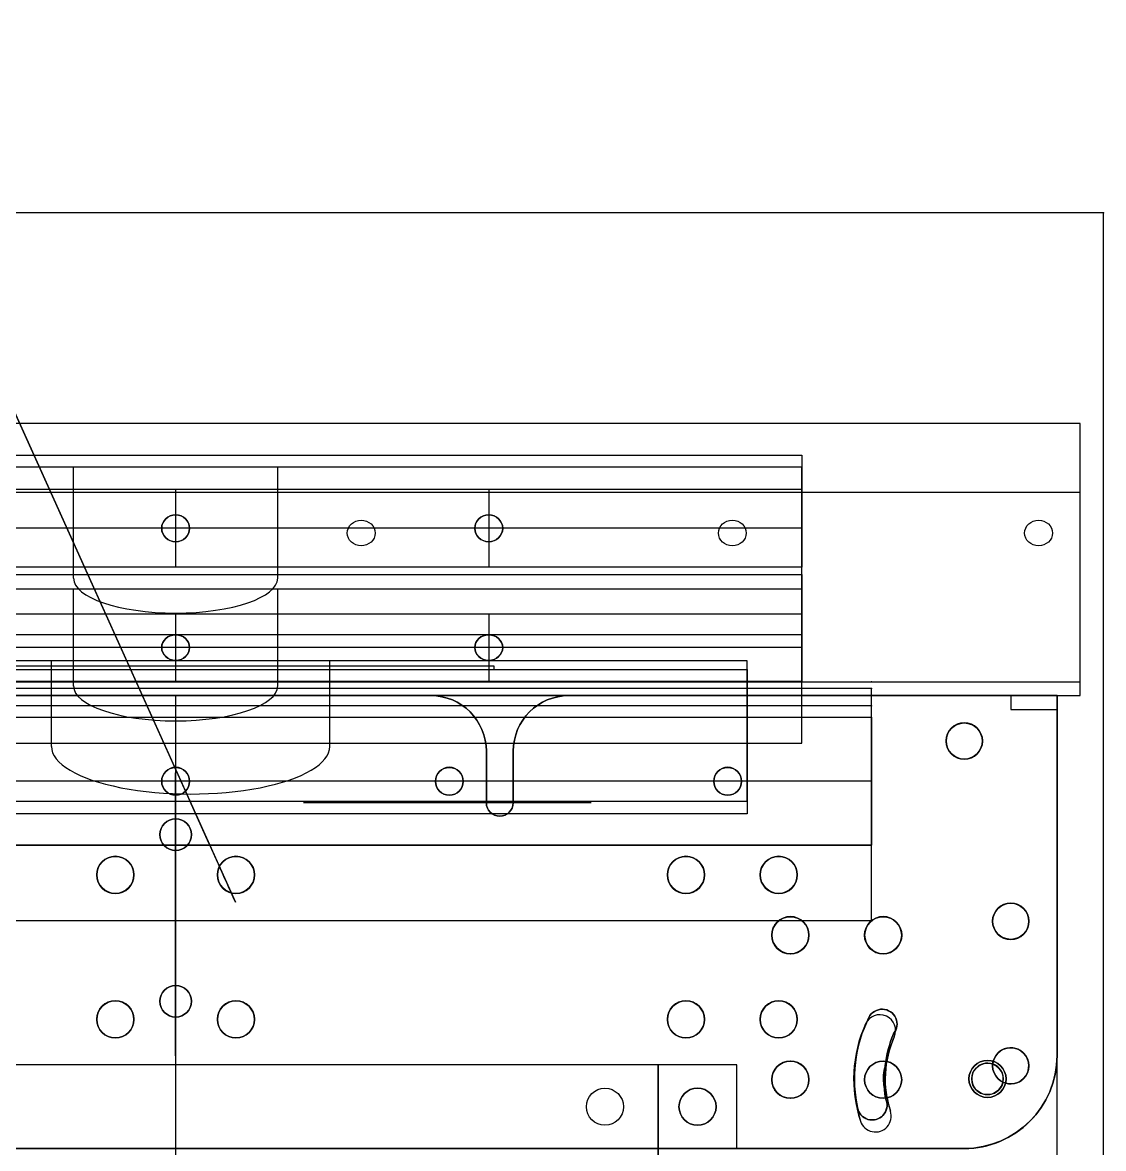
# Model space of a CAD drawing. Header units: millimetres. Extents: x -38 to 195, y -22 to 201.
# Drawn here: x 78.5 to 195, y 80 to 201.4 of the extents above; entities that cross this region are included whole.
import ezdxf

# ---------------------------------------------------------------- set-up
doc = ezdxf.new("R2010")
doc.units = ezdxf.units.MM
doc.header["$MEASUREMENT"] = 0
for name, color, linetype in [('Checker v1_Sketch1', 7, 'Continuous'), ('Checker v1_Sketch2', 7, 'Continuous'), ('Cover v32_Sketch1', 7, 'Continuous'), ('Cover v32_Sketch2', 7, 'Continuous'), ('Cover v32_Sketch3', 7, 'Continuous'), ('Cover14.5 v6_Sketch1', 7, 'Continuous'), ('Cover14.5 v6_Sketch2', 7, 'Continuous'), ('Cover14.5 v6_Sketch3', 7, 'Continuous'), ('E18-D80NK_Adjustable_Mounting_Bracket v7_Sketch1', 7, 'Continuous'), ('elsa2ef v3_Sketch1', 7, 'Continuous'), ('elsa2ef v3_Sketch2', 7, 'Continuous'), ('elsa2ef v3_Sketch3', 7, 'Continuous'), ('front weight v9_Sketch1', 7, 'Continuous'), ('front weight v9_Sketch2', 7, 'Continuous'), ('front weight v9_Sketch3', 7, 'Continuous'), ('number 1 v12_Sketch1', 7, 'Continuous'), ('number 1 v12_Sketch2', 7, 'Continuous'), ('number 1 v12_Sketch3', 7, 'Continuous'), ('number 1 v12_Sketch4', 7, 'Continuous'), ('number 4 v7_Sketch1', 7, 'Continuous'), ('number 4 v7_Sketch2', 7, 'Continuous'), ('robot v30#1_Sketch3', 7, 'Continuous'), ('top bodY v24_Sketch1', 7, 'Continuous'), ('top bodY v24_Sketch10', 7, 'Continuous'), ('top bodY v24_Sketch11', 7, 'Continuous'), ('top bodY v24_Sketch13', 7, 'Continuous'), ('top bodY v24_Sketch15', 7, 'Continuous'), ('top bodY v24_Sketch16', 7, 'Continuous'), ('top bodY v24_Sketch17', 7, 'Continuous'), ('top bodY v24_Sketch5', 7, 'Continuous'), ('top bodY v24_Sketch6', 7, 'Continuous'), ('top bodY v24_Sketch7', 7, 'Continuous'), ('top bodY v24_Sketch9', 7, 'Continuous'), ('Worm Gear Holder v20_Sketch16', 7, 'Continuous'), ('Worm Gear Holder v20_Sketch17', 7, 'Continuous'), ('Worm Gear Holder v20_Sketch19', 7, 'Continuous'), ('Worm Gear Holder v20_Sketch20', 7, 'Continuous'), ('Worm Gear Holder v20_Sketch33', 7, 'Continuous')]:
    doc.layers.add(name, color=color, linetype=linetype)

# ---------------------------------------------------------------- blocks, each defined once
blk = doc.blocks.new('WormGearHolderv20')
at = {"layer": 'Worm Gear Holder v20_Sketch16'}
for p, q in [((0, 5.4), (0, -3)), ((0, -3, 0.3), (0, -1, 0.3)), ((0, -3, 0.3), (0, -2.1, 0.3)), ((0, -2.1), (0, -3)), ((0, -3), (0, -3, 0.3)), ((0, -3), (0, -3, 0.3))]:
    blk.add_line(p, q, dxfattribs=at)
at = {"layer": 'Worm Gear Holder v20_Sketch17'}
for p, q in [((-0.85, -2.1, 0.3), (-0.85, -3, 0.3)), ((0, -2.1, 0.3), (0, -3, 0.3)), ((-0.85, -3, 0.3), (11.25, -3, 0.3))]:
    blk.add_line(p, q, dxfattribs=at)
blk.add_circle((-0.425, -2.55, 0.3), 0.2, dxfattribs=at)
at = {"layer": 'Worm Gear Holder v20_Sketch19'}
for p, q in [((-0.85, -2.1, 0.3), (-0.85, -3, 0.3)), ((-0.85, -3, 0.3), (11.25, -3, 0.3))]:
    blk.add_line(p, q, dxfattribs=at)
at = {"layer": 'Worm Gear Holder v20_Sketch20'}
for p, q in [((-0.85, -2.1, 0.3), (-0.85, -3, 0.3)), ((-0.85, -3, 0.3), (11.25, -3, 0.3))]:
    blk.add_line(p, q, dxfattribs=at)
blk.add_circle((-0.425, -2.55, 0.3), 0.2, dxfattribs=at)
at = {"layer": 'Worm Gear Holder v20_Sketch33'}
for p, q in [((0, 5.15), (0, -2.1)), ((0, -2.1), (-3.3, -2.1)), ((-4.3, -3.1), (-4.3, -6.981)), ((-4.3, -6.981), (14.7, -6.981))]:
    blk.add_line(p, q, dxfattribs=at)
for centre, radius in [((-0.425, -2.55), 0.2), ((-3.55, -2.85), 0.2), ((-1.426, -2.842), 0.2), ((-1.3, -3.492), 0.2), ((-0.3, -3.492), 0.2), ((4.55, -3.492), 0.2), ((5.85, -3.492), 0.2), ((5.2, -3.687), 0.17), ((-2.426, -4.399), 0.2), ((-1.426, -4.399), 0.2), ((-3.8, -4.549), 0.195), ((-1.3, -5.049), 0.2), ((-0.3, -5.049), 0.2), ((4.55, -5.049), 0.2), ((5.85, -5.049), 0.2), ((5.2, -5.483), 0.17), ((-0.75, -6.058), 0.15), ((2.25, -6.058), 0.15), ((5.2, -6.058), 0.15), ((-3.3, -6.492), 0.195)]:
    blk.add_circle(centre, radius, dxfattribs=at)
for centre, radius, start, end in [((-3.3, -3.1), 1, 90, 180), ((-2.307, -2.568), 0.161, 17.7447, 207.8401), ((-3.603, -2.849), 1.487, 333.5417, 12.8454), ((-3.763, -2.831), 1.326, 337.6506, 8.1326), ((-2.415, -3.441), 0.16, 138.8795, 333.5417)]:
    blk.add_arc(centre, radius, start, end, dxfattribs=at)
blk = doc.blocks.new('topbodYv24')
at = {"layer": 'top bodY v24_Sketch1'}
for p, q in [((19, 12.881), (0, 12.881)), ((9.5, 12.881), (9.5, 0)), ((18.5, 12.881), (18.5, 12.731)), ((19, 0), (19, 12.881)), ((18.5, 12.731), (19, 12.731))]:
    blk.add_line(p, q, dxfattribs=at)
blk.add_circle((18.25, 8.75), 0.2, dxfattribs=at)
at = {"layer": 'top bodY v24_Sketch10'}
for p, q in [((19, 12.881, 1.793), (0, 12.881, 1.793)), ((19, 9, 1.793), (19, 12.881, 1.793)), ((9.5, 9, 1.793), (9.5, 12.048, 1.793)), ((9.5, 9, 1.793), (9.5, 9.635, 1.793))]:
    blk.add_line(p, q, dxfattribs=at)
for centre in [(18.25, 8.75, 1.793), (15.125, 8.45, 1.793)]:
    blk.add_circle(centre, 0.2, dxfattribs=at)
blk.add_arc((18, 9, 1.793), 1, 270, 360, dxfattribs=at)
at = {"layer": 'top bodY v24_Sketch11'}
for centre in [(9.5, 11.383, 1.793), (9.5, 9.587, 1.793)]:
    blk.add_circle(centre, 0.17, dxfattribs=at)
at = {"layer": 'top bodY v24_Sketch13'}
for centre, radius, start, end in [((17.115, 9.341, 1.793), 0.16, 318.8795, 153.5417), ((18.303, 8.749, 1.793), 1.487, 153.5417, 192.8454), ((18.463, 8.731, 1.793), 1.326, 157.6506, 188.1326), ((17.007, 8.468, 1.793), 0.161, 186.7563, 27.8401)]:
    blk.add_arc(centre, radius, start, end, dxfattribs=at)
at = {"layer": 'top bodY v24_Sketch15'}
blk.add_line((12.458, 11.729, 5.315), (12.458, 11.729, 1.818), dxfattribs=at)
at = {"layer": 'top bodY v24_Sketch15', "extrusion": (-8.32667e-17, 1, 8.32667e-17)}
blk.add_circle((-12.427, 3.765, 11.729), 1.55, dxfattribs=at)
at = {"layer": 'top bodY v24_Sketch16'}
for p, q in [((19, 12.881, 1.793), (0, 12.881, 1.793)), ((19, 9, 1.793), (19, 12.881, 1.793))]:
    blk.add_line(p, q, dxfattribs=at)
for centre, radius in [((18, 12.392, 1.793), 0.195), ((9.5, 11.383, 1.793), 0.17), ((8.85, 10.949, 1.793), 0.2), ((10.15, 10.949, 1.793), 0.2), ((15, 10.949, 1.793), 0.2), ((16, 10.949, 1.793), 0.2), ((18.5, 10.449, 1.793), 0.195), ((16.126, 10.299, 1.793), 0.2), ((17.126, 10.299, 1.793), 0.2), ((9.5, 9.587, 1.793), 0.17), ((8.85, 9.392, 1.793), 0.2), ((10.15, 9.392, 1.793), 0.2), ((15, 9.392, 1.793), 0.2), ((16, 9.392, 1.793), 0.2), ((16.126, 8.742, 1.793), 0.2), ((18.25, 8.75, 1.793), 0.2), ((15.125, 8.45, 1.793), 0.2)]:
    blk.add_circle(centre, radius, dxfattribs=at)
for centre, radius, start, end in [((17.115, 9.341, 1.793), 0.16, 318.8795, 153.5417), ((18.303, 8.749, 1.793), 1.487, 153.5417, 192.8454), ((18.463, 8.731, 1.793), 1.326, 157.6506, 188.1326), ((18, 9, 1.793), 1, 270, 360), ((17.007, 8.468, 1.793), 0.161, 197.7447, 27.8401)]:
    blk.add_arc(centre, radius, start, end, dxfattribs=at)
at = {"layer": 'top bodY v24_Sketch17'}
for p, q in [((0, 12.881, 1.543), (19, 12.881, 1.543)), ((19, 12.881, 1.543), (19, 9, 1.543))]:
    blk.add_line(p, q, dxfattribs=at)
at = {"layer": 'top bodY v24_Sketch17', "extrusion": (0, 0, -1)}
for centre, radius in [((-18, 12.392, -1.543), 0.195), ((-9.5, 11.958, -1.543), 0.15), ((-12.45, 11.958, -1.543), 0.15), ((-15.45, 11.958, -1.543), 0.15), ((-9.5, 11.383, -1.543), 0.17), ((-8.85, 10.949, -1.543), 0.2), ((-10.15, 10.949, -1.543), 0.2), ((-15, 10.949, -1.543), 0.2), ((-16, 10.949, -1.543), 0.2), ((-18.5, 10.449, -1.543), 0.195), ((-16.126, 10.299, -1.543), 0.2), ((-17.126, 10.299, -1.543), 0.2), ((-9.5, 9.587, -1.543), 0.17), ((-8.85, 9.392, -1.543), 0.2), ((-10.15, 9.392, -1.543), 0.2), ((-15, 9.392, -1.543), 0.2), ((-16, 9.392, -1.543), 0.2), ((-16.126, 8.742, -1.543), 0.2), ((-18.25, 8.75, -1.543), 0.2), ((-15.125, 8.45, -1.543), 0.2)]:
    blk.add_circle(centre, radius, dxfattribs=at)
for centre, radius, start, end in [((-17.115, 9.341, -1.543), 0.16, 26.4583, 221.1205), ((-18.303, 8.749, -1.543), 1.487, 347.1546, 26.4583), ((-18.463, 8.731, -1.543), 1.326, 351.8674, 22.3494), ((-18, 9, -1.543), 1, 180, 270), ((-17.007, 8.468, -1.543), 0.161, 152.1599, 342.2553)]:
    blk.add_arc(centre, radius, start, end, dxfattribs=at)
at = {"layer": 'top bodY v24_Sketch5'}
for p, q in [((19, 12.881, 1.793), (0, 12.881, 1.793)), ((19, 9, 1.793), (19, 12.881, 1.793))]:
    blk.add_line(p, q, dxfattribs=at)
blk.add_circle((18.25, 8.75, 1.793), 0.2, dxfattribs=at)
blk.add_arc((18, 9, 1.793), 1, 270, 360, dxfattribs=at)
at = {"layer": 'top bodY v24_Sketch6'}
for p, q in [((19, 12.881, 1.793), (0, 12.881, 1.793)), ((19, 9, 1.793), (19, 12.881, 1.793))]:
    blk.add_line(p, q, dxfattribs=at)
for centre in [(18.25, 8.75, 1.793), (14.127, 8.45, 1.793)]:
    blk.add_circle(centre, 0.2, dxfattribs=at)
blk.add_arc((18, 9, 1.793), 1, 270, 360, dxfattribs=at)
at = {"layer": 'top bodY v24_Sketch7', "extrusion": (1, 1.2326e-32, 0)}
blk.add_circle((8.442, -1.793, 14.7), 0.0577, dxfattribs=at)
at = {"layer": 'top bodY v24_Sketch9'}
for p, q in [((19, 12.881, 1.793), (0, 12.881, 1.793)), ((19, 9, 1.793), (19, 12.881, 1.793))]:
    blk.add_line(p, q, dxfattribs=at)
for centre in [(18.25, 8.75, 1.793), (15.125, 8.45, 1.793)]:
    blk.add_circle(centre, 0.2, dxfattribs=at)
blk.add_arc((18, 9, 1.793), 1, 270, 360, dxfattribs=at)
blk = doc.blocks.new('E18-D80NK_Adjustable_Mounting_Bracketv7')
at = {"layer": 'E18-D80NK_Adjustable_Mounting_Bracket v7_Sketch1'}
for p, q in [((14.7, 6.9, 6.343), (4.3, 6.9, 6.343)), ((4.3, 6.9, 6.343), (4.3, 0.5, 6.343)), ((5, 4.4, 6.343), (5, 6.4, 6.343)), ((5, 6.4, 6.343), (5.5, 6.4, 6.343)), ((5.5, 6.4, 6.343), (5.5, 4.4, 6.343)), ((5.5, 4.4, 6.343), (5, 4.4, 6.343)), ((4.8, 0, 6.343), (14.2, 0, 6.343))]:
    blk.add_line(p, q, dxfattribs=at)
blk.add_arc((4.8, 0.5, 6.343), 0.5, 180, 270, dxfattribs=at)
blk = doc.blocks.new('elsa2efv3')
at = {"layer": 'elsa2ef v3_Sketch1'}
for p, q in [((9.271, 0.1), (0, 0.1)), ((0, 0), (9.271, 0)), ((9.271, 0), (9.271, 0.1))]:
    blk.add_line(p, q, dxfattribs=at)
at = {"layer": 'elsa2ef v3_Sketch2'}
for p, q in [((0, 0), (12, 0)), ((12, 0), (12, -4.55)), ((12, -4.55), (0, -4.55))]:
    blk.add_line(p, q, dxfattribs=at)
at = {"layer": 'elsa2ef v3_Sketch3'}
for p, q in [((12, 0, 0.1), (0, 0, 0.1)), ((4.5, -2.7, 0.1), (4.5, 0, 0.1)), ((7.5, -2.7, 0.1), (7.5, 0, 0.1)), ((12, -4.423, 0.1), (12, 0, 0.1)), ((0, -4.423, 0.1), (12, -4.423, 0.1))]:
    blk.add_line(p, q, dxfattribs=at)
at = {"layer": 'elsa2ef v3_Sketch3', "extrusion": (-9.047e-15, 1.15086e-08, 1)}
blk.add_arc((6, -2.7, 0.1), 1.5, 180, 0, dxfattribs=at)
blk = doc.blocks.new('Checkerv1')
at = {"layer": 'Checker v1_Sketch1'}
for p, q in [((0, 20.3), (0, 0)), ((0, 0), (20, 0))]:
    blk.add_line(p, q, dxfattribs=at)
blk.add_point((0, 0), dxfattribs=at)
at = {"layer": 'Checker v1_Sketch2'}
for p, q in [((0, 20.3, 0.3), (0, 0, 0.3)), ((0, 0, 0.3), (20, 0, 0.3))]:
    blk.add_line(p, q, dxfattribs=at)
blk.add_point((0, 0, 0.3), dxfattribs=at)
blk = doc.blocks.new('frontweightv9')
at = {"layer": 'front weight v9_Sketch1'}
for p, q in [((6.845, 4.964), (12.334, 4.964)), ((13.824, 4.964), (19.085, 4.964)), ((19.085, 4.964), (19.085, 1.083)), ((12.934, 4.364), (12.934, 3.809)), ((13.224, 3.809), (13.224, 4.364)), ((18.085, 0.083), (1.085, 0.083))]:
    blk.add_line(p, q, dxfattribs=at)
at = {"layer": 'front weight v9_Sketch1', "extrusion": (0, 0, -1)}
for centre, radius in [((-18.085, 4.474), 0.195), ((-9.585, 4.04), 0.15), ((-12.535, 4.04), 0.15), ((-15.535, 4.04), 0.15), ((-8.935, 3.031), 0.2), ((-10.235, 3.031), 0.2), ((-15.085, 3.031), 0.2), ((-16.085, 3.031), 0.2), ((-18.585, 2.531), 0.195), ((-16.21, 2.381), 0.2), ((-17.21, 2.381), 0.2), ((-8.935, 1.474), 0.2), ((-10.235, 1.474), 0.2), ((-15.085, 1.474), 0.2), ((-16.085, 1.474), 0.2), ((-18.585, 0.974), 0.195), ((-16.21, 0.824), 0.2), ((-17.21, 0.824), 0.2)]:
    blk.add_circle(centre, radius, dxfattribs=at)
for centre, radius, start, end in [((-12.334, 4.364), 0.6, 90, 180), ((-13.824, 4.364), 0.6, 0, 90), ((-13.079, 3.809), 0.145, 180, 360), ((-18.085, 1.083), 1, 180, 270)]:
    blk.add_arc(centre, radius, start, end, dxfattribs=at)
at = {"layer": 'front weight v9_Sketch2'}
for p, q in [((12.334, 4.964, 0.3), (6.845, 4.964, 0.3)), ((19.085, 4.964, 0.3), (13.824, 4.964, 0.3)), ((19.085, 1.083, 0.3), (19.085, 4.964, 0.3)), ((12.934, 3.809, 0.3), (12.934, 4.364, 0.3)), ((13.224, 4.364, 0.3), (13.224, 3.809, 0.3)), ((1.085, 0.083, 0.3), (18.085, 0.083, 0.3))]:
    blk.add_line(p, q, dxfattribs=at)
for centre, radius in [((18.085, 4.474, 0.3), 0.195), ((9.585, 4.04, 0.3), 0.15), ((12.535, 4.04, 0.3), 0.15), ((15.535, 4.04, 0.3), 0.15), ((9.585, 3.466, 0.3), 0.17), ((8.935, 3.031, 0.3), 0.2), ((10.235, 3.031, 0.3), 0.2), ((15.085, 3.031, 0.3), 0.2), ((16.085, 3.031, 0.3), 0.2), ((18.585, 2.531, 0.3), 0.195), ((16.21, 2.381, 0.3), 0.2), ((17.21, 2.381, 0.3), 0.2), ((9.585, 1.67, 0.3), 0.17), ((8.935, 1.474, 0.3), 0.2), ((10.235, 1.474, 0.3), 0.2), ((15.085, 1.474, 0.3), 0.2), ((16.085, 1.474, 0.3), 0.2), ((18.585, 0.974, 0.3), 0.195), ((16.21, 0.824, 0.3), 0.2), ((17.21, 0.824, 0.3), 0.2), ((18.335, 0.833, 0.3), 0.17), ((15.21, 0.533, 0.3), 0.2)]:
    blk.add_circle(centre, radius, dxfattribs=at)
for centre, radius, start, end in [((12.334, 4.364, 0.3), 0.6, 0, 90), ((13.824, 4.364, 0.3), 0.6, 90, 180), ((13.079, 3.809, 0.3), 0.145, 180, 360), ((17.175, 1.355, 0.3), 0.17, 335.7536, 155.7534), ((18.085, 1.083, 0.3), 1, 270, 0), ((17.127, 0.431, 0.3), 0.17, 198.3828, 18.3829)]:
    blk.add_arc(centre, radius, start, end, dxfattribs=at)
for major_axis, start_param, end_param in [((0.671, 1.277), 1.631583, 2.375607), ((-0.453, -1.005), 4.712389, 5.456412)]:
    blk.add_ellipse((18.335, 0.833, 0.3), major_axis=major_axis, ratio=1, start_param=start_param, end_param=end_param, dxfattribs=at)
blk.add_point((9.576, 3.296, 0.3), dxfattribs=at)
at = {"layer": 'front weight v9_Sketch3'}
for p, q in [((12.334, 4.964, 0.3), (6.845, 4.964, 0.3)), ((19.085, 4.964, 0.3), (13.824, 4.964, 0.3)), ((19.085, 1.083, 0.3), (19.085, 4.964, 0.3)), ((12.934, 3.809, 0.3), (12.934, 4.364, 0.3)), ((13.224, 4.364, 0.3), (13.224, 3.809, 0.3)), ((1.085, 0.083, 0.3), (18.085, 0.083, 0.3))]:
    blk.add_line(p, q, dxfattribs=at)
for centre, radius in [((18.085, 4.474, 0.3), 0.195), ((9.585, 4.04, 0.3), 0.15), ((12.535, 4.04, 0.3), 0.15), ((15.535, 4.04, 0.3), 0.15), ((9.585, 3.466, 0.3), 0.17), ((8.935, 3.031, 0.3), 0.2), ((10.235, 3.031, 0.3), 0.2), ((15.085, 3.031, 0.3), 0.2), ((16.085, 3.031, 0.3), 0.2), ((18.585, 2.531, 0.3), 0.195), ((16.21, 2.381, 0.3), 0.2), ((17.21, 2.381, 0.3), 0.2), ((9.585, 1.67, 0.3), 0.17), ((8.935, 1.474, 0.3), 0.2), ((10.235, 1.474, 0.3), 0.2), ((15.085, 1.474, 0.3), 0.2), ((16.085, 1.474, 0.3), 0.2), ((16.21, 0.824, 0.3), 0.2), ((15.21, 0.533, 0.3), 0.2)]:
    blk.add_circle(centre, radius, dxfattribs=at)
for centre, radius, start, end in [((12.334, 4.364, 0.3), 0.6, 0, 90), ((13.824, 4.364, 0.3), 0.6, 90, 180), ((13.079, 3.809, 0.3), 0.145, 180, 360), ((17.175, 1.355, 0.3), 0.17, 335.7536, 155.7534), ((18.335, 0.833, 0.3), 1.442, 155.7535, 198.3829), ((18.335, 0.833, 0.3), 1.102, 155.7535, 170.1779), ((18.585, 0.974, 0.3), 0.195, 244.6334, 174.4523), ((18.585, 0.974, 0.3), 0.195, 244.6334, 174.4523), ((17.716, 0.828, 0.3), 0.506, 157.6148, 203.2323), ((17.21, 0.824, 0.3), 0.2, 281.8279, 79.0191), ((17.21, 0.824, 0.3), 0.2, 281.8279, 79.0191), ((18.085, 1.083, 0.3), 1, 270, 0), ((18.335, 0.833, 0.3), 0.17, 70.7978, 348.2879), ((18.335, 0.833, 0.3), 0.17, 348.2879, 70.7978), ((18.335, 0.833, 0.3), 1.102, 190.6691, 198.3829), ((17.127, 0.431, 0.3), 0.17, 198.3828, 18.3829)]:
    blk.add_arc(centre, radius, start, end, dxfattribs=at)
blk = doc.blocks.new('number1v12')
at = {"layer": 'number 1 v12_Sketch1'}
for p, q in [((15, 1.5), (0, 1.5)), ((0, 1.5), (0, 0)), ((0, 0), (15, 0))]:
    blk.add_line(p, q, dxfattribs=at)
blk.add_point((0, 0), dxfattribs=at)
at = {"layer": 'number 1 v12_Sketch2'}
for p, q in [((0, -0.112, 0.252), (-2.25, -0.112, 0.252)), ((-2.25, -0.112, 0.252), (-2.25, -2.301, -0.677)), ((15, -0.112, 0.252), (0, -0.112, 0.252)), ((-2.25, -2.301, -0.677), (17.25, -2.301, -0.677))]:
    blk.add_line(p, q, dxfattribs=at)
at = {"layer": 'number 1 v12_Sketch2', "extrusion": (7.60753e-46, -0.390731, 0.920505)}
for centre in [(-1.8, -1.908, 0.276), (1.5, -1.908, 0.276), (5.5, -1.908, 0.276)]:
    blk.add_circle(centre, 0.15, dxfattribs=at)
at = {"layer": 'number 1 v12_Sketch2'}
blk.add_point((0, -0.108, 0.254), dxfattribs=at)
at = {"layer": 'number 1 v12_Sketch3'}
for p, q in [((0, -0.112, 0.252), (-2.25, -0.112, 0.252)), ((-2.25, -0.112, 0.252), (-2.25, -2.301, -0.677)), ((15, -0.112, 0.252), (0, -0.112, 0.252)), ((-2.25, -2.301, -0.677), (17.25, -2.301, -0.677))]:
    blk.add_line(p, q, dxfattribs=at)
at = {"layer": 'number 1 v12_Sketch3', "extrusion": (3.04676e-29, -0.390731, 0.920505)}
blk.add_circle((4.125, -0.567, 0.276), 0.15, dxfattribs=at)
at = {"layer": 'number 1 v12_Sketch3', "extrusion": (2.7814e-29, -0.390731, 0.920505)}
blk.add_circle((7.5, -0.567, 0.276), 0.15, dxfattribs=at)
at = {"layer": 'number 1 v12_Sketch3', "extrusion": (2.46586e-29, -0.390731, 0.920505)}
for centre in [(-1.8, -1.908, 0.276), (1.5, -1.908, 0.276), (5.5, -1.908, 0.276)]:
    blk.add_circle(centre, 0.15, dxfattribs=at)
at = {"layer": 'number 1 v12_Sketch3'}
blk.add_point((0, -0.108, 0.254), dxfattribs=at)
at = {"layer": 'number 1 v12_Sketch4'}
for p, q in [((0, 0.122), (0, 1.5)), ((0, 0.122), (0, 1.5)), ((0, 1.5), (15, 1.5)), ((7.5, 0.122), (7.5, 1.5)), ((0, 0.811), (15, 0.811)), ((15, 0.122), (0, 0.122))]:
    blk.add_line(p, q, dxfattribs=at)
at = {"layer": 'number 1 v12_Sketch4', "extrusion": (0, 0, -1)}
for centre in [(-1.55, 0.811), (-4.55, 0.811), (-7.5, 0.811)]:
    blk.add_circle(centre, 0.15, dxfattribs=at)
at = {"layer": 'number 1 v12_Sketch4'}
blk.add_point((0, 0), dxfattribs=at)
blk = doc.blocks.new('Coverv32')
at = {"layer": 'Cover v32_Sketch1'}
for p, q in [((0, 0), (13.5, 0)), ((13.5, 0), (13.5, -1.25)), ((13.5, -1.25), (0, -1.25))]:
    blk.add_line(p, q, dxfattribs=at)
at = {"layer": 'Cover v32_Sketch2'}
for p, q in [((0, -0.46), (13.5, -0.46)), ((6.75, -0.46), (13.5, -0.46)), ((6.75, -0.46), (6.75, -1.25)), ((10.125, -0.46), (10.125, -1.25)), ((13.5, -0.46), (13.5, -1.25)), ((13.5, -0.855), (0, -0.855)), ((13.5, -1.25), (0, -1.25))]:
    blk.add_line(p, q, dxfattribs=at)
at = {"layer": 'Cover v32_Sketch2', "extrusion": (0, 0, -1)}
for centre in [(-6.75, -0.855), (-10.125, -0.855)]:
    blk.add_circle(centre, 0.15, dxfattribs=at)
at = {"layer": 'Cover v32_Sketch3'}
for p, q in [((13.5, -0.314, 0.336), (0, -0.314, 0.336)), ((13.5, -0.314, 0.336), (0, -0.314, 0.336)), ((5.65, -2.394, 2.567), (5.65, -0.314, 0.336)), ((7.85, -2.394, 2.567), (7.85, -0.314, 0.336)), ((13.5, -3.621, 3.883), (13.5, -0.314, 0.336)), ((13.5, -3.621, 3.883), (13.5, -0.314, 0.336)), ((0, -3.621, 3.883), (13.5, -3.621, 3.883)), ((0, -3.621, 3.883), (13.5, -3.621, 3.883))]:
    blk.add_line(p, q, dxfattribs=at)
at = {"layer": 'Cover v32_Sketch3', "extrusion": (0, 0.731354, 0.681998)}
blk.add_arc((-6.75, 3.51), 1.1, 0, 180, dxfattribs=at)
blk = doc.blocks.new('number4v7')
at = {"layer": 'number 4 v7_Sketch1'}
for p, q in [((15, 2.5), (0, 2.5)), ((0, 2.5), (0, 0)), ((0, 0), (15, 0))]:
    blk.add_line(p, q, dxfattribs=at)
blk.add_point((0, 0), dxfattribs=at)
at = {"layer": 'number 4 v7_Sketch2'}
for p, q in [((0, -0.074, 0.281), (-2.25, -0.074, 0.281)), ((-2.25, -0.074, 0.281), (-2.25, -2.856, -0.439)), ((15, -0.074, 0.281), (0, -0.074, 0.281)), ((-2.25, -2.856, -0.439), (17.25, -2.856, -0.439))]:
    blk.add_line(p, q, dxfattribs=at)
at = {"layer": 'number 4 v7_Sketch2', "extrusion": (4.16966e-17, -0.25038, 0.968148)}
for centre in [(4.125, -1.709, 0.29), (7.5, -1.709, 0.29)]:
    blk.add_circle(centre, 0.15, dxfattribs=at)
at = {"layer": 'number 4 v7_Sketch2'}
blk.add_point((0, -0.073, 0.281), dxfattribs=at)
blk = doc.blocks.new('Cover14.5v6')
at = {"layer": 'Cover14.5 v6_Sketch1'}
for p, q in [((0, 0), (13.5, 0)), ((13.5, 0), (13.5, -1.25)), ((13.5, -1.25), (0, -1.25))]:
    blk.add_line(p, q, dxfattribs=at)
at = {"layer": 'Cover14.5 v6_Sketch2'}
for p, q in [((0, -0.38), (13.5, -0.38)), ((6.75, -0.38), (13.5, -0.38)), ((6.75, -0.38), (6.75, -1.25)), ((10.125, -0.38), (10.125, -1.25)), ((13.5, -0.38), (13.5, -1.25)), ((13.5, -0.815), (0, -0.815)), ((13.5, -1.25), (0, -1.25))]:
    blk.add_line(p, q, dxfattribs=at)
at = {"layer": 'Cover14.5 v6_Sketch2', "extrusion": (0, 0, -1)}
for centre in [(-6.75, -0.815), (-10.125, -0.815)]:
    blk.add_circle(centre, 0.15, dxfattribs=at)
at = {"layer": 'Cover14.5 v6_Sketch3'}
for p, q in [((13.5, -0.215, 0.313), (0, -0.215, 0.313)), ((13.5, -0.215, 0.313), (0, -0.215, 0.313)), ((5.65, -2.198, 3.198), (5.65, -0.215, 0.313)), ((7.85, -2.198, 3.198), (7.85, -0.215, 0.313)), ((13.5, -3.206, 4.665), (13.5, -0.215, 0.313)), ((13.5, -3.206, 4.665), (13.5, -0.215, 0.313)), ((0, -3.206, 4.665), (13.5, -3.206, 4.665)), ((0, -3.206, 4.665), (13.5, -3.206, 4.665))]:
    blk.add_line(p, q, dxfattribs=at)
at = {"layer": 'Cover14.5 v6_Sketch3', "extrusion": (0, 0.824126, 0.566406)}
blk.add_arc((-6.75, 3.88), 1.1, 0, 180, dxfattribs=at)

msp = doc.modelspace()

# ---------------------------------------------------------------- linework, layer by layer
at = {"layer": 'robot v30#1_Sketch3'}
for p, q in [((155.5, 89, 20.93), (34.5, 89, 20.93)), ((155.5, 80, 20.93), (155.5, 89, 20.93))]:
    msp.add_line(p, q, dxfattribs=at)
msp.add_circle((151.25, 84.5, 20.93), 2, dxfattribs=at)

# ---------------------------------------------------------------- block references
at = {"extrusion": (0.911602, 0.411074, -8.37619e-07), "xscale": 10, "yscale": 10, "zscale": 10, "rotation": 359.999960435881}
msp.add_blockref('E18-D80NK_Adjustable_Mounting_Bracketv7', (12.42, -90.07, 72.85), dxfattribs=at)
at = {"xscale": 10, "yscale": 10, "zscale": 10}
for name, p, rotation in [('Checkerv1', (195, 180.85, -7.32), 179.999999999997), ('number4v7', (170, 129.57, 3.43), 179.999999999997), ('number1v12', (170, 127.69, 6.43), 179.999999999997), ('frontweightv9', (-0.85, 79.17, 12.43), 359.9999991575061), ('WormGearHolderv20', (147, 59, 17.93), 180)]:
    msp.add_blockref(name, p, dxfattribs=dict(at, rotation=rotation))
at = {"extrusion": (1.30441e-14, 0.25038, 0.968148), "xscale": 10, "yscale": 10, "zscale": 10, "rotation": 180.0000000000029}
msp.add_blockref('Cover14.5v6', (-27.5, -149.83, 38.67), dxfattribs=at)
at = {"extrusion": (0, 0.390731, 0.920505), "xscale": 10, "yscale": 10, "zscale": 10, "rotation": 180}
msp.add_blockref('Coverv32', (-27.5, -129.24, 58.57), dxfattribs=at)
at = {"extrusion": (-7.22309e-15, 0.939693, 0.34202), "xscale": 10, "yscale": 10, "zscale": 10, "rotation": 180.0000000000001}
msp.add_blockref('elsa2efv3', (-36.61, -26.38, 130.47), dxfattribs=at)
at = {"xscale": 10, "yscale": 10, "zscale": 10}
for name, p in [('topbodYv24', (0, 0)), ('frontweightv9', (-0.85, 79.17, 9.43)), ('frontweightv9', (-0.85, 79.17, 6.43)), ('frontweightv9', (-0.85, 79.17, 0.43)), ('frontweightv9', (-0.85, 79.17, 3.43))]:
    msp.add_blockref(name, p, dxfattribs=at)

doc.saveas('drawing.dxf')
